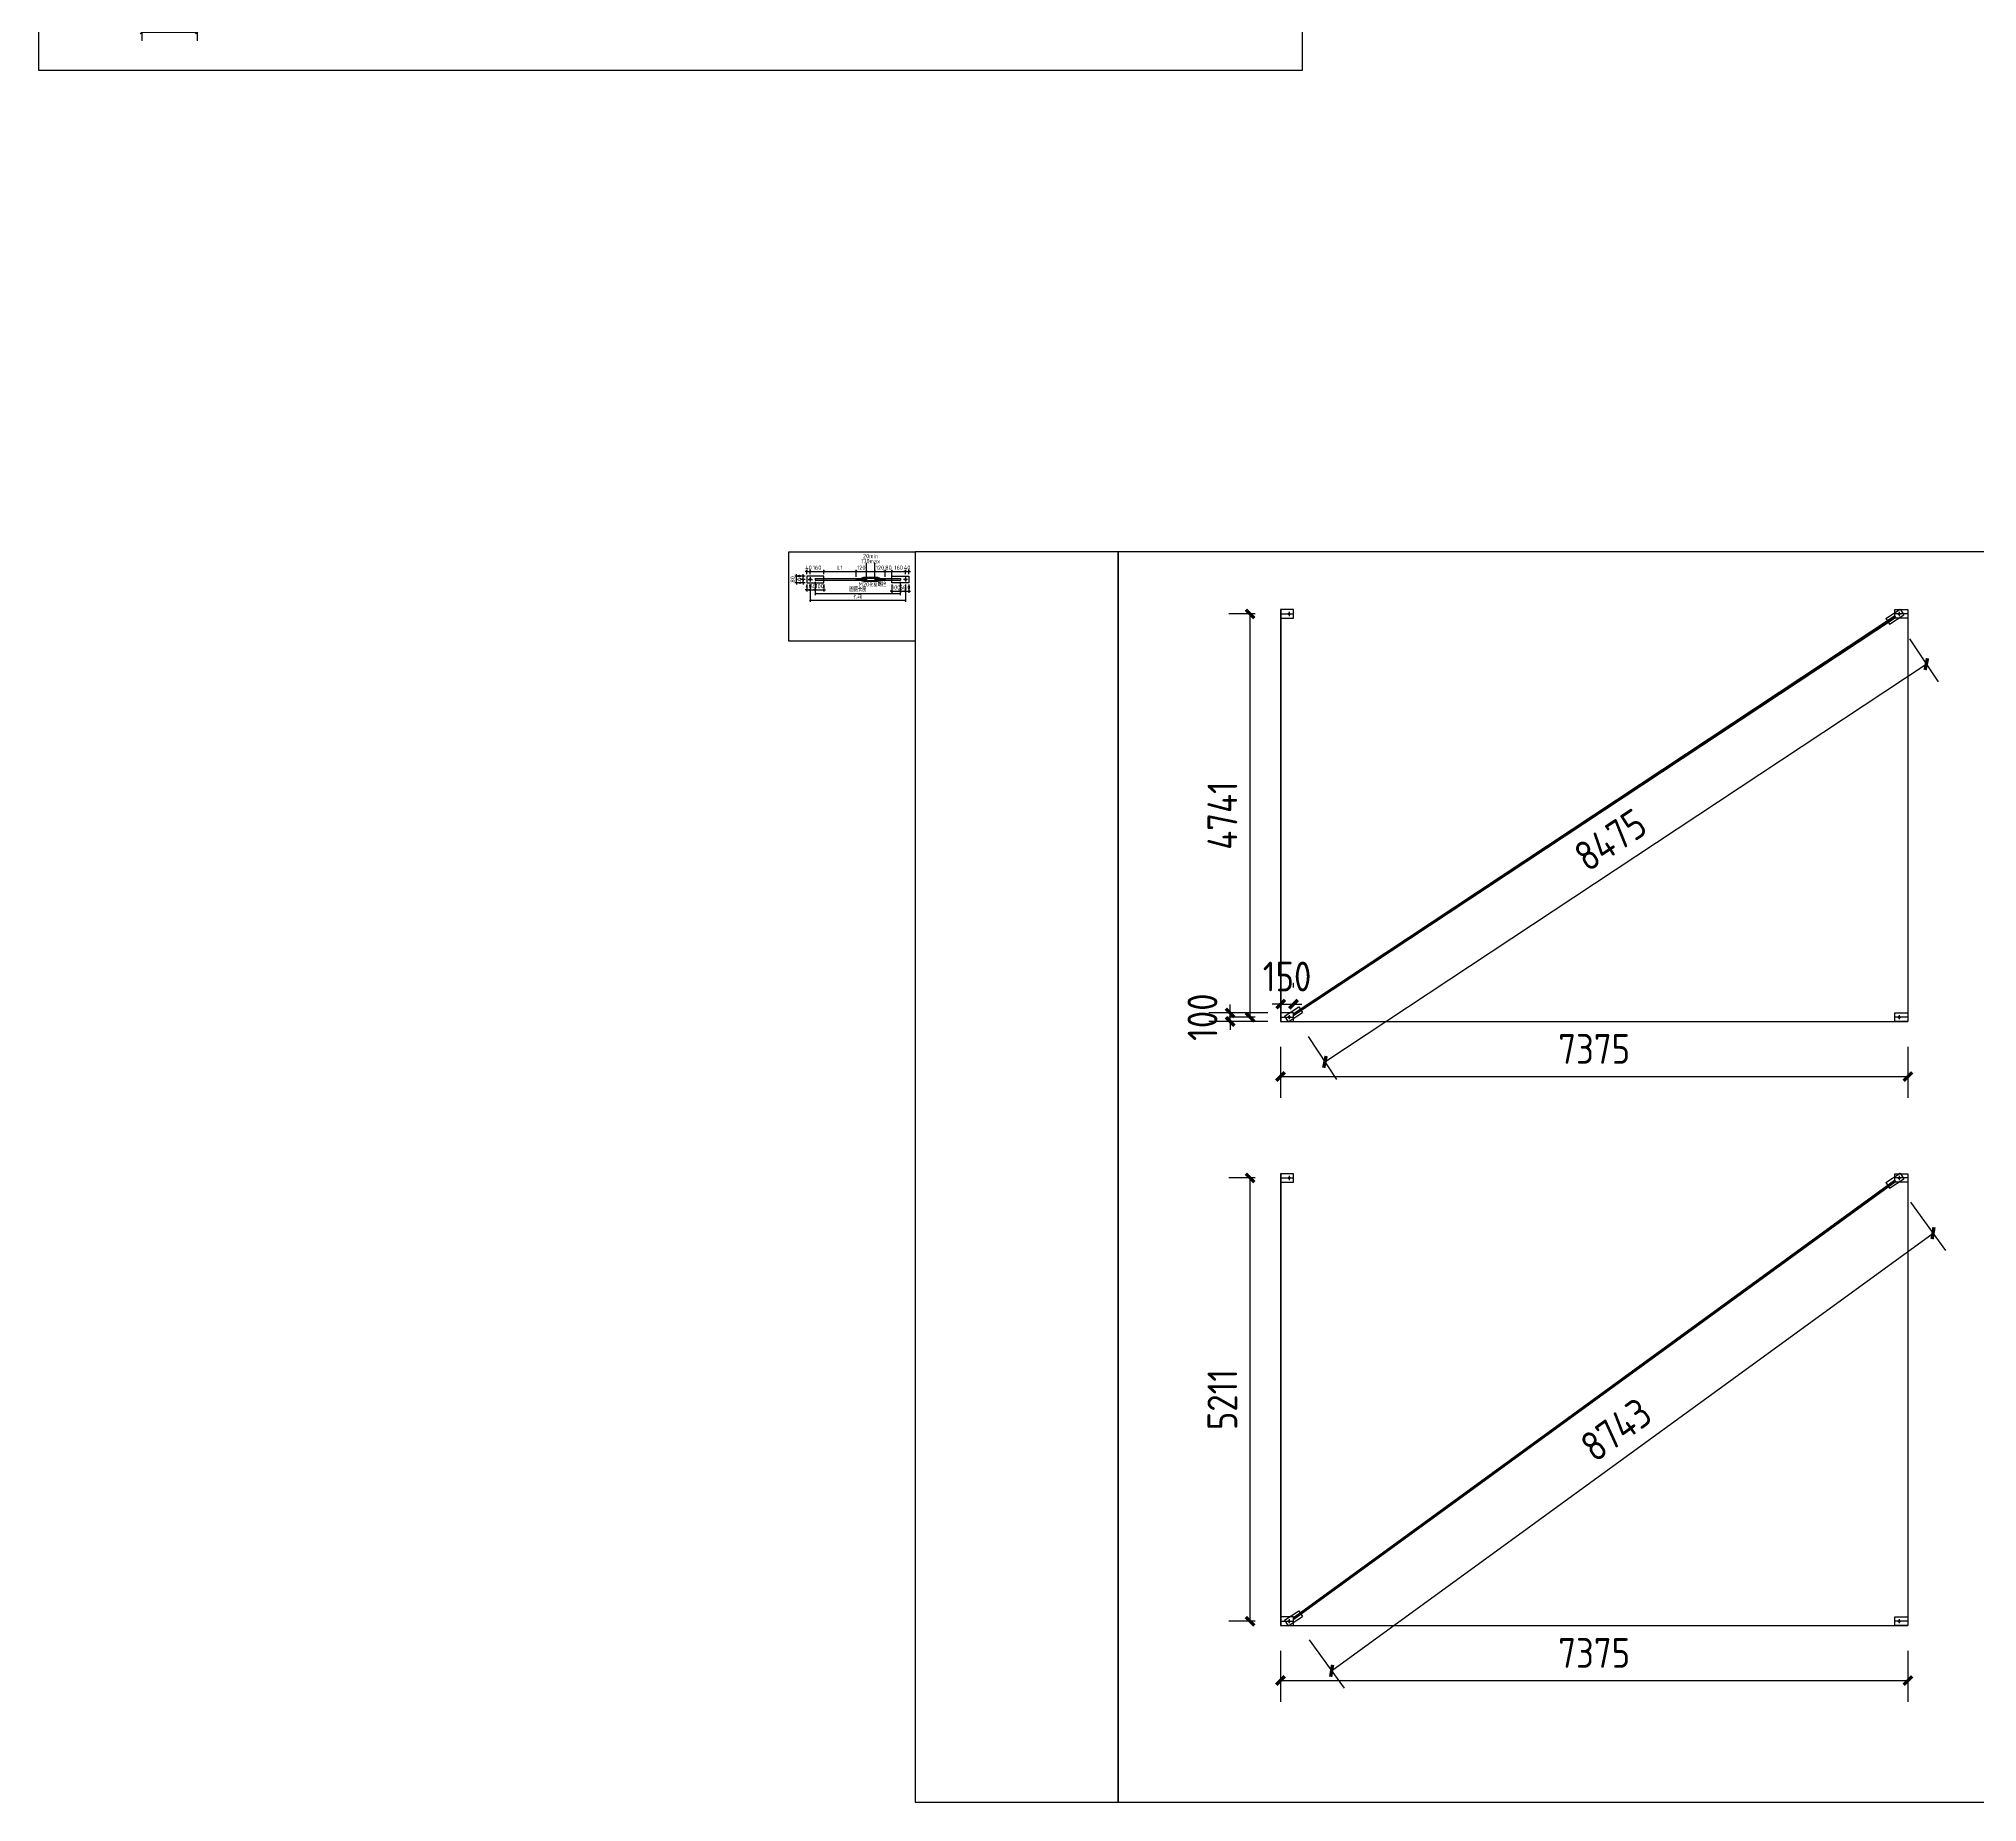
# Model space of a CAD drawing. Extents: x 411778 to 673094, y -11605 to 324395.
# Drawn here: x 457768 to 480550, y 72395 to 93127 of the extents above; entities that cross this region are included whole.
import ezdxf

# ---------------------------------------------------------------- set-up
doc = ezdxf.new("R2010")
doc.units = 0
doc.header["$LTSCALE"] = 1000
doc.header["$MEASUREMENT"] = 0
doc.styles.get("Standard").update_dxf_attribs({"font": 'gbenor.shx', "bigfont": 'gbcbig.shx'})
doc.dimstyles.get("Standard").update_dxf_attribs({"dimscale": 100, "dimtxt": 3.5, "dimasz": 1, "dimexe": 2.5, "dimexo": 3, "dimgap": 1.5, "dimtad": 1, "dimdec": 0, "dimzin": 0, "dimdsep": 46, "dimtxsty": 'Standard', "dimblk": 'ARCHTICK', "dimcen": 0.09, "dimadec": 0, "dimazin": 0, "dimtfac": 1, "dimtdec": 0, "dimtix": 1, "dimtmove": 2, "dimatfit": 3, "dimfxl": 1, "dimtolj": 1, "dimtzin": 0, "dimarcsym": 0})
pattern_1 = [(45, (14621, 5165.5), (-5.61266008, 5.61266008), [])]

# ---------------------------------------------------------------- blocks, each defined once
blk = doc.blocks.new('_ArchTick')
at = {"color": 0, "linetype": 'ByBlock', "const_width": 0.4}
blk.add_lwpolyline([(-0.5, -0.5), (0.5, 0.5)], dxfattribs=at)
blk = doc.blocks.new('*D1288')
at = {"color": 3, "lineweight": -2}
for p, q in [((458981, 93610), (458981, 93104)), ((459631, 93610), (459631, 93104)), ((458981, 93204), (459631, 93204))]:
    blk.add_line(p, q, dxfattribs=at)
at = {"layer": 'Defpoints', "color": 0}
for p in [(458981, 93660), (459631, 93660), (459631, 93204)]:
    blk.add_point(p, dxfattribs=at)
at = {"color": 3, "lineweight": -2, "xscale": 40, "yscale": 40, "zscale": 40, "rotation": 180}
blk.add_blockref('_ArchTick', (458981, 93204), dxfattribs=at)
at = {"color": 3, "lineweight": -2, "xscale": 40, "yscale": 40, "zscale": 40}
blk.add_blockref('_ArchTick', (459631, 93204), dxfattribs=at)
at = {"color": 0, "insert": (459306, 93304), "char_height": 100, "attachment_point": 5}
blk.add_mtext('\\A1;650', dxfattribs=at)
blk = doc.blocks.new('*D1823')
at = {"color": 0, "lineweight": -2}
for p, q in [((472064.5, 86365.5), (471754, 86365.5)), ((472004, 81624.5), (472004, 86365.5)), ((472064.5, 81624.5), (471754, 81624.5))]:
    blk.add_line(p, q, dxfattribs=at)
at = {"layer": 'Defpoints', "color": 0}
for p in [(472004, 86365.5), (472364.5, 86365.5), (472364.5, 81624.5)]:
    blk.add_point(p, dxfattribs=at)
at = {"color": 0, "lineweight": -2, "xscale": 100, "yscale": 100, "zscale": 100}
for p, rotation in [((472004, 86365.5), 90), ((472004, 81624.5), 270)]:
    blk.add_blockref('_ArchTick', p, dxfattribs=dict(at, rotation=rotation))
at = {"color": 0, "insert": (471679, 83995), "char_height": 350, "attachment_point": 5, "rotation": 90}
blk.add_mtext('\\A1;4741', dxfattribs=at)
blk = doc.blocks.new('*D1824')
at = {"color": 0, "lineweight": -2}
for p, q in [((472361.5, 81274.5), (472361.5, 80676.5)), ((479736.5, 81274.5), (479736.5, 80676.5)), ((472361.5, 80926.5), (479736.5, 80926.5))]:
    blk.add_line(p, q, dxfattribs=at)
at = {"layer": 'Defpoints', "color": 0}
for p in [(472361.5, 81574.5), (479736.5, 81574.5), (479736.5, 80926.5)]:
    blk.add_point(p, dxfattribs=at)
at = {"color": 0, "lineweight": -2, "xscale": 100, "yscale": 100, "zscale": 100, "rotation": 180}
blk.add_blockref('_ArchTick', (472361.5, 80926.5), dxfattribs=at)
at = {"color": 0, "lineweight": -2, "xscale": 100, "yscale": 100, "zscale": 100}
blk.add_blockref('_ArchTick', (479736.5, 80926.5), dxfattribs=at)
at = {"color": 0, "insert": (476049, 81251.5), "char_height": 350, "attachment_point": 5}
blk.add_mtext('\\A1;7375', dxfattribs=at)
blk = doc.blocks.new('*D1825')
at = {"color": 0, "lineweight": -2}
for p, q in [((472064.5, 79734.5), (471754, 79734.5)), ((472004, 74523.5), (472004, 79734.5)), ((472064.5, 74523.5), (471754, 74523.5))]:
    blk.add_line(p, q, dxfattribs=at)
at = {"layer": 'Defpoints', "color": 0}
for p in [(472004, 79734.5), (472364.5, 79734.5), (472364.5, 74523.5)]:
    blk.add_point(p, dxfattribs=at)
at = {"color": 0, "lineweight": -2, "xscale": 100, "yscale": 100, "zscale": 100}
for p, rotation in [((472004, 79734.5), 90), ((472004, 74523.5), 270)]:
    blk.add_blockref('_ArchTick', p, dxfattribs=dict(at, rotation=rotation))
at = {"color": 0, "insert": (471679, 77129), "char_height": 350, "attachment_point": 5, "rotation": 90}
blk.add_mtext('\\A1;5211', dxfattribs=at)
blk = doc.blocks.new('*D1826')
at = {"color": 0, "lineweight": -2}
for p, q in [((472361.5, 74173.5), (472361.5, 73575.5)), ((479736.5, 74173.5), (479736.5, 73575.5)), ((472361.5, 73825.5), (479736.5, 73825.5))]:
    blk.add_line(p, q, dxfattribs=at)
at = {"layer": 'Defpoints', "color": 0}
for p in [(472361.5, 74473.5), (479736.5, 74473.5), (479736.5, 73825.5)]:
    blk.add_point(p, dxfattribs=at)
at = {"color": 0, "lineweight": -2, "xscale": 100, "yscale": 100, "zscale": 100, "rotation": 180}
blk.add_blockref('_ArchTick', (472361.5, 73825.5), dxfattribs=at)
at = {"color": 0, "lineweight": -2, "xscale": 100, "yscale": 100, "zscale": 100}
blk.add_blockref('_ArchTick', (479736.5, 73825.5), dxfattribs=at)
at = {"color": 0, "insert": (476049, 74150.5), "char_height": 350, "attachment_point": 5}
blk.add_mtext('\\A1;7375', dxfattribs=at)
blk = doc.blocks.new('*D1827')
at = {"color": 0, "lineweight": -2}
for p, q in [((479765, 79451), (480179, 78883)), ((472963, 73940), (480031, 79085)), ((472697, 74305), (473110, 73737))]:
    blk.add_line(p, q, dxfattribs=at)
at = {"layer": 'Defpoints', "color": 0}
for p in [(479589, 79693), (480031, 79085), (472520, 74548)]:
    blk.add_point(p, dxfattribs=at)
at = {"color": 0, "lineweight": -2, "xscale": 100, "yscale": 100, "zscale": 100}
for p, rotation in [((480031, 79085), 36.05364999451203), ((472963, 73940), 216.053649994512)]:
    blk.add_blockref('_ArchTick', p, dxfattribs=dict(at, rotation=rotation))
at = {"color": 0, "insert": (476306, 76775), "char_height": 350, "attachment_point": 5, "rotation": 36.0536}
blk.add_mtext('\\A1;8743', dxfattribs=at)
blk = doc.blocks.new('*D1828')
at = {"color": 0, "lineweight": -2}
for p, q in [((479754, 86074), (480090, 85566)), ((472884, 81099), (479952, 85775)), ((472686, 81399), (473022, 80891))]:
    blk.add_line(p, q, dxfattribs=at)
at = {"layer": 'Defpoints', "color": 0}
for p in [(479589, 86324), (479952, 85775), (472520, 81649)]:
    blk.add_point(p, dxfattribs=at)
at = {"color": 0, "lineweight": -2, "xscale": 100, "yscale": 100, "zscale": 100}
for p, rotation in [((479952, 85775), 33.48387437322645), ((472884, 81099), 213.4838743732264)]:
    blk.add_blockref('_ArchTick', p, dxfattribs=dict(at, rotation=rotation))
at = {"color": 0, "insert": (476239, 83708), "char_height": 350, "attachment_point": 5, "rotation": 33.4839}
blk.add_mtext('\\A1;8475', dxfattribs=at)
blk = doc.blocks.new('*D1843')
at = {"color": 3, "lineweight": -2}
for p, q in [((466795, 86864.5), (466775, 86864.5)), ((466795, 86831), (466795, 86884.5)), ((466795, 86864.5), (466835, 86864.5)), ((466835, 86831), (466835, 86884.5)), ((466835, 86864.5), (466855, 86864.5))]:
    blk.add_line(p, q, dxfattribs=at)
at = {"layer": 'Defpoints', "color": 0}
for p in [(466795, 86811), (466835, 86864.5), (466835, 86811)]:
    blk.add_point(p, dxfattribs=at)
at = {"color": 3, "lineweight": -2, "xscale": 20, "yscale": 20, "zscale": 20}
blk.add_blockref('_ArchTick', (466795, 86864.5), dxfattribs=at)
at = {"color": 3, "lineweight": -2, "xscale": 20, "yscale": 20, "zscale": 20, "rotation": 180}
blk.add_blockref('_ArchTick', (466835, 86864.5), dxfattribs=at)
at = {"color": 0, "insert": (466815, 86909.5), "char_height": 50, "attachment_point": 5}
blk.add_mtext('\\A1;40', dxfattribs=at)
blk = doc.blocks.new('*D1844')
at = {"color": 3, "lineweight": -2}
for p, q in [((466835, 86831), (466835, 86884.5)), ((466835, 86864.5), (466995, 86864.5)), ((466995, 86831), (466995, 86884.5))]:
    blk.add_line(p, q, dxfattribs=at)
at = {"layer": 'Defpoints', "color": 0}
for p in [(466835, 86811), (466995, 86864.5), (466995, 86811)]:
    blk.add_point(p, dxfattribs=at)
at = {"color": 3, "lineweight": -2, "xscale": 20, "yscale": 20, "zscale": 20, "rotation": 180}
blk.add_blockref('_ArchTick', (466835, 86864.5), dxfattribs=at)
at = {"color": 3, "lineweight": -2, "xscale": 20, "yscale": 20, "zscale": 20}
blk.add_blockref('_ArchTick', (466995, 86864.5), dxfattribs=at)
at = {"color": 0, "insert": (466915, 86909.5), "char_height": 50, "attachment_point": 5}
blk.add_mtext('\\A1;160', dxfattribs=at)
blk = doc.blocks.new('*D1845')
at = {"color": 3, "lineweight": -2}
for p, q in [((466995, 86831), (466995, 86884.5)), ((466995, 86864.5), (467375, 86864.5)), ((467375, 86801), (467375, 86884.5))]:
    blk.add_line(p, q, dxfattribs=at)
at = {"layer": 'Defpoints', "color": 0}
for p in [(466995, 86811), (467375, 86864.5), (467375, 86781)]:
    blk.add_point(p, dxfattribs=at)
at = {"color": 3, "lineweight": -2, "xscale": 20, "yscale": 20, "zscale": 20, "rotation": 180}
blk.add_blockref('_ArchTick', (466995, 86864.5), dxfattribs=at)
at = {"color": 3, "lineweight": -2, "xscale": 20, "yscale": 20, "zscale": 20}
blk.add_blockref('_ArchTick', (467375, 86864.5), dxfattribs=at)
at = {"color": 0, "insert": (467185, 86909.5), "char_height": 50, "attachment_point": 5}
blk.add_mtext('\\A1;L1', dxfattribs=at)
blk = doc.blocks.new('*D1846')
at = {"color": 3, "lineweight": -2}
for p, q in [((467375, 86801), (467375, 86884.5)), ((467375, 86864.5), (467495, 86864.5)), ((467495, 86801), (467495, 86884.5))]:
    blk.add_line(p, q, dxfattribs=at)
at = {"layer": 'Defpoints', "color": 0}
for p in [(467495, 86864.5), (467375, 86781), (467495, 86781)]:
    blk.add_point(p, dxfattribs=at)
at = {"color": 3, "lineweight": -2, "xscale": 20, "yscale": 20, "zscale": 20, "rotation": 180}
blk.add_blockref('_ArchTick', (467375, 86864.5), dxfattribs=at)
at = {"color": 3, "lineweight": -2, "xscale": 20, "yscale": 20, "zscale": 20}
blk.add_blockref('_ArchTick', (467495, 86864.5), dxfattribs=at)
at = {"color": 0, "insert": (467435, 86909.5), "char_height": 50, "attachment_point": 5}
blk.add_mtext('\\A1;120', dxfattribs=at)
blk = doc.blocks.new('*D1847')
at = {"color": 3, "lineweight": -2}
for p, q in [((467595, 86801), (467595, 86884.5)), ((467595, 86864.5), (467715, 86864.5)), ((467715, 86801), (467715, 86884.5))]:
    blk.add_line(p, q, dxfattribs=at)
at = {"layer": 'Defpoints', "color": 0}
for p in [(467715, 86864.5), (467595, 86781), (467715, 86781)]:
    blk.add_point(p, dxfattribs=at)
at = {"color": 3, "lineweight": -2, "xscale": 20, "yscale": 20, "zscale": 20, "rotation": 180}
blk.add_blockref('_ArchTick', (467595, 86864.5), dxfattribs=at)
at = {"color": 3, "lineweight": -2, "xscale": 20, "yscale": 20, "zscale": 20}
blk.add_blockref('_ArchTick', (467715, 86864.5), dxfattribs=at)
at = {"color": 0, "insert": (467655, 86909.5), "char_height": 50, "attachment_point": 5}
blk.add_mtext('\\A1;120', dxfattribs=at)
blk = doc.blocks.new('*D1848')
at = {"color": 3, "lineweight": -2}
for p, q in [((467715, 86864.5), (467695, 86864.5)), ((467715, 86801), (467715, 86884.5)), ((467715, 86864.5), (467794.5, 86864.5)), ((467794.5, 86801), (467794.5, 86884.5)), ((467794.5, 86864.5), (467814.5, 86864.5))]:
    blk.add_line(p, q, dxfattribs=at)
at = {"layer": 'Defpoints', "color": 0}
for p in [(467794.5, 86864.5), (467715, 86781), (467794.5, 86781)]:
    blk.add_point(p, dxfattribs=at)
at = {"color": 3, "lineweight": -2, "xscale": 20, "yscale": 20, "zscale": 20}
blk.add_blockref('_ArchTick', (467715, 86864.5), dxfattribs=at)
at = {"color": 3, "lineweight": -2, "xscale": 20, "yscale": 20, "zscale": 20, "rotation": 180}
blk.add_blockref('_ArchTick', (467794.5, 86864.5), dxfattribs=at)
at = {"color": 0, "insert": (467754.75, 86909.5), "char_height": 50, "attachment_point": 5}
blk.add_mtext('\\A1;80', dxfattribs=at)
blk = doc.blocks.new('*D1849')
at = {"color": 3, "lineweight": -2}
for p, q in [((467794.5, 86801), (467794.5, 86884.5)), ((467794.5, 86864.5), (467954.5, 86864.5)), ((467954.5, 86831), (467954.5, 86884.5))]:
    blk.add_line(p, q, dxfattribs=at)
at = {"layer": 'Defpoints', "color": 0}
for p in [(467954.5, 86864.5), (467954.5, 86811), (467794.5, 86781)]:
    blk.add_point(p, dxfattribs=at)
at = {"color": 3, "lineweight": -2, "xscale": 20, "yscale": 20, "zscale": 20, "rotation": 180}
blk.add_blockref('_ArchTick', (467794.5, 86864.5), dxfattribs=at)
at = {"color": 3, "lineweight": -2, "xscale": 20, "yscale": 20, "zscale": 20}
blk.add_blockref('_ArchTick', (467954.5, 86864.5), dxfattribs=at)
at = {"color": 0, "insert": (467874.5, 86909.5), "char_height": 50, "attachment_point": 5}
blk.add_mtext('\\A1;160', dxfattribs=at)
blk = doc.blocks.new('*D1850')
at = {"color": 3, "lineweight": -2}
for p, q in [((467954.5, 86864.5), (467934.5, 86864.5)), ((467954.5, 86831), (467954.5, 86884.5)), ((467954.5, 86864.5), (467994.5, 86864.5)), ((467994.5, 86831), (467994.5, 86884.5)), ((467994.5, 86864.5), (468014.5, 86864.5))]:
    blk.add_line(p, q, dxfattribs=at)
at = {"layer": 'Defpoints', "color": 0}
for p in [(467954.5, 86811), (467994.5, 86864.5), (467994.5, 86811)]:
    blk.add_point(p, dxfattribs=at)
at = {"color": 3, "lineweight": -2, "xscale": 20, "yscale": 20, "zscale": 20}
blk.add_blockref('_ArchTick', (467954.5, 86864.5), dxfattribs=at)
at = {"color": 3, "lineweight": -2, "xscale": 20, "yscale": 20, "zscale": 20, "rotation": 180}
blk.add_blockref('_ArchTick', (467994.5, 86864.5), dxfattribs=at)
at = {"color": 0, "insert": (467974.5, 86909.5), "char_height": 50, "attachment_point": 5}
blk.add_mtext('\\A1;40', dxfattribs=at)
blk = doc.blocks.new('*D1851')
at = {"color": 3, "lineweight": -2}
for p, q in [((466775, 86771), (466731.5, 86771)), ((466775, 86731), (466731.5, 86731)), ((466751.5, 86771), (466751.5, 86791)), ((466751.5, 86731), (466751.5, 86771)), ((466751.5, 86731), (466751.5, 86711))]:
    blk.add_line(p, q, dxfattribs=at)
at = {"layer": 'Defpoints', "color": 0}
for p in [(466751.5, 86771), (466795, 86771), (466795, 86731)]:
    blk.add_point(p, dxfattribs=at)
at = {"color": 3, "lineweight": -2, "xscale": 20, "yscale": 20, "zscale": 20}
for p, rotation in [((466751.5, 86771), 270), ((466751.5, 86731), 90)]:
    blk.add_blockref('_ArchTick', p, dxfattribs=dict(at, rotation=rotation))
at = {"color": 0, "insert": (466706.5, 86751), "char_height": 50, "attachment_point": 5, "rotation": 90}
blk.add_mtext('\\A1;40', dxfattribs=at)
blk = doc.blocks.new('*D1839')
at = {"color": 3, "lineweight": -2}
for p, q in [((466775, 86811), (466731.5, 86811)), ((466751.5, 86811), (466751.5, 86831)), ((466751.5, 86771), (466751.5, 86811)), ((466775, 86771), (466731.5, 86771)), ((466751.5, 86771), (466751.5, 86751))]:
    blk.add_line(p, q, dxfattribs=at)
at = {"layer": 'Defpoints', "color": 0}
for p in [(466751.5, 86811), (466795, 86811), (466795, 86771)]:
    blk.add_point(p, dxfattribs=at)
at = {"color": 3, "lineweight": -2, "xscale": 20, "yscale": 20, "zscale": 20}
for p, rotation in [((466751.5, 86811), 270), ((466751.5, 86771), 90)]:
    blk.add_blockref('_ArchTick', p, dxfattribs=dict(at, rotation=rotation))
at = {"color": 0, "insert": (466706.5, 86791), "char_height": 50, "attachment_point": 5, "rotation": 90}
blk.add_mtext('\\A1;40', dxfattribs=at)
blk = doc.blocks.new('*D1835')
at = {"color": 3, "lineweight": -2}
for p, q in [((466795, 86647), (466775, 86647)), ((466795, 86711), (466795, 86627)), ((466795, 86647), (466835, 86647)), ((466835, 86711), (466835, 86627)), ((466835, 86647), (466855, 86647))]:
    blk.add_line(p, q, dxfattribs=at)
at = {"layer": 'Defpoints', "color": 0}
for p in [(466795, 86731), (466835, 86731), (466835, 86647)]:
    blk.add_point(p, dxfattribs=at)
at = {"color": 3, "lineweight": -2, "xscale": 20, "yscale": 20, "zscale": 20}
blk.add_blockref('_ArchTick', (466795, 86647), dxfattribs=at)
at = {"color": 3, "lineweight": -2, "xscale": 20, "yscale": 20, "zscale": 20, "rotation": 180}
blk.add_blockref('_ArchTick', (466835, 86647), dxfattribs=at)
at = {"color": 0, "insert": (466815, 86692), "char_height": 50, "attachment_point": 5}
blk.add_mtext('\\A1;40', dxfattribs=at)
blk = doc.blocks.new('*D1836')
at = {"color": 3, "lineweight": -2}
for p, q in [((466835, 86647), (466815, 86647)), ((466835, 86711), (466835, 86627)), ((466835, 86647), (466895, 86647)), ((466895, 86711), (466895, 86627)), ((466895, 86647), (466915, 86647))]:
    blk.add_line(p, q, dxfattribs=at)
at = {"layer": 'Defpoints', "color": 0}
for p in [(466835, 86731), (466895, 86731), (466895, 86647)]:
    blk.add_point(p, dxfattribs=at)
at = {"color": 3, "lineweight": -2, "xscale": 20, "yscale": 20, "zscale": 20}
blk.add_blockref('_ArchTick', (466835, 86647), dxfattribs=at)
at = {"color": 3, "lineweight": -2, "xscale": 20, "yscale": 20, "zscale": 20, "rotation": 180}
blk.add_blockref('_ArchTick', (466895, 86647), dxfattribs=at)
at = {"color": 0, "insert": (466865, 86692), "char_height": 50, "attachment_point": 5}
blk.add_mtext('\\A1;60', dxfattribs=at)
blk = doc.blocks.new('*D1837')
at = {"color": 3, "lineweight": -2}
for p, q in [((466895, 86647), (466875, 86647)), ((466895, 86711), (466895, 86627)), ((466895, 86647), (466995, 86647)), ((466995, 86711), (466995, 86627)), ((466995, 86647), (467015, 86647))]:
    blk.add_line(p, q, dxfattribs=at)
at = {"layer": 'Defpoints', "color": 0}
for p in [(466895, 86731), (466995, 86731), (466995, 86647)]:
    blk.add_point(p, dxfattribs=at)
at = {"color": 3, "lineweight": -2, "xscale": 20, "yscale": 20, "zscale": 20}
blk.add_blockref('_ArchTick', (466895, 86647), dxfattribs=at)
at = {"color": 3, "lineweight": -2, "xscale": 20, "yscale": 20, "zscale": 20, "rotation": 180}
blk.add_blockref('_ArchTick', (466995, 86647), dxfattribs=at)
at = {"color": 0, "insert": (466945, 86692), "char_height": 50, "attachment_point": 5}
blk.add_mtext('\\A1;100', dxfattribs=at)
blk = doc.blocks.new('*D1840')
at = {"color": 3, "lineweight": -2}
for p, q in [((466775, 86811), (466653.5, 86811)), ((466673.5, 86811), (466673.5, 86831)), ((466673.5, 86731), (466673.5, 86811)), ((466775, 86731), (466653.5, 86731)), ((466673.5, 86731), (466673.5, 86711))]:
    blk.add_line(p, q, dxfattribs=at)
at = {"layer": 'Defpoints', "color": 0}
for p in [(466673.5, 86811), (466795, 86811), (466795, 86731)]:
    blk.add_point(p, dxfattribs=at)
at = {"color": 3, "lineweight": -2, "xscale": 20, "yscale": 20, "zscale": 20}
for p, rotation in [((466673.5, 86811), 270), ((466673.5, 86731), 90)]:
    blk.add_blockref('_ArchTick', p, dxfattribs=dict(at, rotation=rotation))
at = {"color": 0, "insert": (466628.5, 86771), "char_height": 50, "attachment_point": 5, "rotation": 90}
blk.add_mtext('\\A1;80', dxfattribs=at)
blk = doc.blocks.new('*D1841')
at = {"color": 3, "lineweight": -2}
for p, q in [((467794.5, 86632), (467774.5, 86632)), ((467794.5, 86711), (467794.5, 86612)), ((467794.5, 86632), (467894.5, 86632)), ((467894.5, 86711), (467894.5, 86612)), ((467894.5, 86632), (467914.5, 86632))]:
    blk.add_line(p, q, dxfattribs=at)
at = {"layer": 'Defpoints', "color": 0}
for p in [(467794.5, 86731), (467894.5, 86731), (467894.5, 86632)]:
    blk.add_point(p, dxfattribs=at)
at = {"color": 3, "lineweight": -2, "xscale": 20, "yscale": 20, "zscale": 20}
blk.add_blockref('_ArchTick', (467794.5, 86632), dxfattribs=at)
at = {"color": 3, "lineweight": -2, "xscale": 20, "yscale": 20, "zscale": 20, "rotation": 180}
blk.add_blockref('_ArchTick', (467894.5, 86632), dxfattribs=at)
at = {"color": 0, "insert": (467844.5, 86677), "char_height": 50, "attachment_point": 5}
blk.add_mtext('\\A1;100', dxfattribs=at)
blk = doc.blocks.new('*D1838')
at = {"color": 3, "lineweight": -2}
for p, q in [((467894.5, 86632), (467874.5, 86632)), ((467894.5, 86711), (467894.5, 86612)), ((467894.5, 86632), (467954.5, 86632)), ((467954.5, 86711), (467954.5, 86612)), ((467954.5, 86632), (467974.5, 86632))]:
    blk.add_line(p, q, dxfattribs=at)
at = {"layer": 'Defpoints', "color": 0}
for p in [(467894.5, 86731), (467954.5, 86731), (467954.5, 86632)]:
    blk.add_point(p, dxfattribs=at)
at = {"color": 3, "lineweight": -2, "xscale": 20, "yscale": 20, "zscale": 20}
blk.add_blockref('_ArchTick', (467894.5, 86632), dxfattribs=at)
at = {"color": 3, "lineweight": -2, "xscale": 20, "yscale": 20, "zscale": 20, "rotation": 180}
blk.add_blockref('_ArchTick', (467954.5, 86632), dxfattribs=at)
at = {"color": 0, "insert": (467924.5, 86677), "char_height": 50, "attachment_point": 5}
blk.add_mtext('\\A1;60', dxfattribs=at)
blk = doc.blocks.new('*D1842')
at = {"color": 3, "lineweight": -2}
for p, q in [((467954.5, 86632), (467934.5, 86632)), ((467954.5, 86711), (467954.5, 86612)), ((467954.5, 86632), (467994.5, 86632)), ((467994.5, 86711), (467994.5, 86612)), ((467994.5, 86632), (468014.5, 86632))]:
    blk.add_line(p, q, dxfattribs=at)
at = {"layer": 'Defpoints', "color": 0}
for p in [(467954.5, 86731), (467994.5, 86731), (467994.5, 86632)]:
    blk.add_point(p, dxfattribs=at)
at = {"color": 3, "lineweight": -2, "xscale": 20, "yscale": 20, "zscale": 20}
blk.add_blockref('_ArchTick', (467954.5, 86632), dxfattribs=at)
at = {"color": 3, "lineweight": -2, "xscale": 20, "yscale": 20, "zscale": 20, "rotation": 180}
blk.add_blockref('_ArchTick', (467994.5, 86632), dxfattribs=at)
at = {"color": 0, "insert": (467974.5, 86677), "char_height": 50, "attachment_point": 5}
blk.add_mtext('\\A1;40', dxfattribs=at)
blk = doc.blocks.new('*D1852')
at = {"color": 3, "lineweight": -2}
for p, q in [((466895, 86741), (466895, 86586)), ((466895, 86606), (467894, 86606)), ((467894, 86741), (467894, 86586))]:
    blk.add_line(p, q, dxfattribs=at)
at = {"layer": 'Defpoints', "color": 0}
for p in [(466895, 86761), (467894, 86761), (467894, 86606)]:
    blk.add_point(p, dxfattribs=at)
at = {"color": 3, "lineweight": -2, "xscale": 20, "yscale": 20, "zscale": 20, "rotation": 180}
blk.add_blockref('_ArchTick', (466895, 86606), dxfattribs=at)
at = {"color": 3, "lineweight": -2, "xscale": 20, "yscale": 20, "zscale": 20}
blk.add_blockref('_ArchTick', (467894, 86606), dxfattribs=at)
at = {"color": 0, "insert": (467395, 86653), "char_height": 50, "attachment_point": 5}
blk.add_mtext('\\A1;圆钢长度', dxfattribs=at)
blk = doc.blocks.new('*D1853')
at = {"color": 3, "lineweight": -2}
for p, q in [((466835, 86711), (466835, 86506)), ((467954, 86711), (467954, 86506)), ((466835, 86526), (467954, 86526))]:
    blk.add_line(p, q, dxfattribs=at)
at = {"layer": 'Defpoints', "color": 0}
for p in [(466835, 86731), (467954, 86731), (467954, 86526)]:
    blk.add_point(p, dxfattribs=at)
at = {"color": 3, "lineweight": -2, "xscale": 20, "yscale": 20, "zscale": 20, "rotation": 180}
blk.add_blockref('_ArchTick', (466835, 86526), dxfattribs=at)
at = {"color": 3, "lineweight": -2, "xscale": 20, "yscale": 20, "zscale": 20}
blk.add_blockref('_ArchTick', (467954, 86526), dxfattribs=at)
at = {"color": 0, "insert": (467395, 86573), "char_height": 50, "attachment_point": 5}
blk.add_mtext('\\A1;孔距 ', dxfattribs=at)
blk = doc.blocks.new('*D2014')
at = {"color": 0, "lineweight": -2}
for p, q in [((472364.5, 81974.5), (472364.5, 82027.5)), ((472514.5, 81974.5), (472514.5, 82027.5)), ((472364.5, 81777.5), (472264.5, 81777.5)), ((472364.5, 81777.5), (472514.5, 81777.5)), ((472514.5, 81777.5), (472614.5, 81777.5))]:
    blk.add_line(p, q, dxfattribs=at)
at = {"layer": 'Defpoints', "color": 0}
for p in [(472364.5, 81674.5), (472514.5, 81777.5), (472514.5, 81674.5)]:
    blk.add_point(p, dxfattribs=at)
at = {"color": 0, "lineweight": -2, "xscale": 100, "yscale": 100, "zscale": 100}
blk.add_blockref('_ArchTick', (472364.5, 81777.5), dxfattribs=at)
at = {"color": 0, "lineweight": -2, "xscale": 100, "yscale": 100, "zscale": 100, "rotation": 180}
blk.add_blockref('_ArchTick', (472514.5, 81777.5), dxfattribs=at)
at = {"color": 0, "insert": (472439.5, 82102.5), "char_height": 350, "attachment_point": 5}
blk.add_mtext('\\A1;150', dxfattribs=at)
blk = doc.blocks.new('*D2015')
at = {"color": 0, "lineweight": -2}
for p, q in [((472214.5, 81674.5), (471520, 81674.5)), ((472214.5, 81574.5), (471520, 81574.5)), ((471770, 81674.5), (471770, 81774.5)), ((471770, 81574.5), (471770, 81674.5)), ((471770, 81574.5), (471770, 81474.5))]:
    blk.add_line(p, q, dxfattribs=at)
at = {"layer": 'Defpoints', "color": 0}
for p in [(471770, 81674.5), (472514.5, 81674.5), (472514.5, 81574.5)]:
    blk.add_point(p, dxfattribs=at)
at = {"color": 0, "lineweight": -2, "xscale": 100, "yscale": 100, "zscale": 100}
for p, rotation in [((471770, 81674.5), 270), ((471770, 81574.5), 90)]:
    blk.add_blockref('_ArchTick', p, dxfattribs=dict(at, rotation=rotation))
at = {"color": 0, "insert": (471445, 81624.5), "char_height": 350, "attachment_point": 5, "rotation": 90}
blk.add_mtext('\\A1;100', dxfattribs=at)

msp = doc.modelspace()

# ---------------------------------------------------------------- hatches: boundary and pattern name
h = msp.add_hatch()
h.set_pattern_fill('ANSI31', color=256, scale=5, style=0)
h.set_pattern_definition(pattern_1)
h.paths.add_polyline_path([(467435, 86781), (467375, 86781), (467375, 86761), (467435, 86761)])
h.paths.add_polyline_path([(467453.8, 86781), (467435, 86781), (467435, 86761), (467453.8, 86761, -0.381966)])
h.paths.add_polyline_path([(467495, 86781), (467453.8, 86781, 0.381966), (467453.8, 86761), (467495, 86761)])
h.paths.add_polyline_path([(467636.2, 86781), (467595, 86781), (467595, 86761), (467636.2, 86761, 0.381966)])
h.paths.add_polyline_path([(467655, 86781), (467636.2, 86781, -0.381966), (467636.2, 86761), (467655, 86761)])
h = msp.add_hatch()
h.set_pattern_fill('ANSI31', color=256, scale=5, style=0)
h.set_pattern_definition(pattern_1)
h.paths.add_polyline_path([(467715, 86781), (467655, 86781), (467655, 86761), (467715, 86761)])

# ---------------------------------------------------------------- linework, layer by layer
for p, q in [((466795, 86811), (466795, 86731)), ((466995, 86811), (466795, 86811)), ((466995, 86731), (466995, 86811)), ((467495, 86831), (467495, 86964.5)), ((467595, 86831), (467595, 86964.5)), ((467794.5, 86731), (467794.5, 86811)), ((467794.5, 86731), (467794.5, 86811)), ((467794.5, 86811), (467994.5, 86811)), ((467994.5, 86811), (467994.5, 86731)), ((466795, 86731), (466995, 86731)), ((466810, 86771), (466860, 86771)), ((466835, 86796), (466835, 86746)), ((466895, 86781), (466895, 86761)), ((466895, 86781), (467495, 86781)), ((466895, 86761), (467495, 86761)), ((467375, 86781), (467375, 86761)), ((467435, 86786), (467465, 86796)), ((467435, 86786), (467435, 86756)), ((467465, 86746), (467435, 86756)), ((467465, 86796), (467625, 86796)), ((467465, 86786), (467625, 86786)), ((467625, 86756), (467465, 86756)), ((467625, 86746), (467465, 86746)), ((467495, 86781), (467495, 86761)), ((467595, 86781), (467595, 86761)), ((467595, 86781), (467894.5, 86781)), ((467595, 86761), (467894.5, 86761)), ((467625, 86796), (467655, 86786)), ((467655, 86756), (467625, 86746)), ((467655, 86786), (467655, 86756)), ((467655, 86786), (467655, 86756)), ((467715, 86781), (467715, 86761)), ((467994.5, 86731), (467794.5, 86731)), ((467894.5, 86781), (467894.5, 86761)), ((467979.5, 86771), (467929.5, 86771)), ((467954.5, 86796), (467954.5, 86746)), ((472514.5, 86415.5), (472361.5, 86415.5)), ((472361.5, 86415.5), (472361.5, 81574.5)), ((472364.5, 86415.5), (472364.5, 86315.5)), ((472364.5, 86365.5), (472514.5, 86365.5)), ((472364.5, 86365.5), (472364.5, 81624.5)), ((472439.5, 86365.5), (472489.5, 86365.5)), ((472464.5, 86390.5), (472464.5, 86340.5)), ((472514.5, 86315.5), (472514.5, 86415.5)), ((479477.5, 86311.8), (479645.2, 86420.8)), ((479521.1, 86244.8), (479688.8, 86353.8)), ((479583.5, 86315.5), (479583.5, 86415.5)), ((479583.5, 86415.5), (479736.5, 86415.5)), ((479733.5, 86365.5), (479583.5, 86365.5)), ((479658.5, 86365.5), (479608.5, 86365.5)), ((479633.5, 86390.5), (479633.5, 86340.5)), ((479645.2, 86420.8), (479688.8, 86353.8)), ((479733.5, 86415.5), (479733.5, 86315.5)), ((479733.5, 86365.5), (479733.5, 81624.5)), ((479736.5, 86415.5), (479736.5, 81574.5)), ((472364.5, 86315.5), (472514.5, 86315.5)), ((472509.4, 81665.6), (479577.7, 86341.2)), ((472514.5, 81657), (479583.5, 86333)), ((472520.3, 81648.8), (479588.6, 86324.4)), ((479477.5, 86311.8), (479521.1, 86244.8)), ((479577.7, 86341.2), (479588.6, 86324.4)), ((479733.5, 86315.5), (479583.5, 86315.5)), ((472361.5, 81574.5), (472514.5, 81574.5)), ((472361.5, 81574.5), (479736.5, 81574.5)), ((472364.5, 81674.5), (472364.5, 81574.5)), ((472514.5, 81674.5), (472364.5, 81674.5)), ((472364.5, 81624.5), (472514.5, 81624.5)), ((472364.5, 81624.5), (472514.5, 81624.5)), ((472409.2, 81636.2), (472576.9, 81745.2)), ((472409.2, 81636.2), (472452.8, 81569.2)), ((472439.5, 81624.5), (472489.5, 81624.5)), ((472452.8, 81569.2), (472620.5, 81678.2)), ((472464.5, 81649.5), (472464.5, 81599.5)), ((472509.4, 81665.6), (472520.3, 81648.8)), ((472514.5, 81574.5), (472514.5, 81674.5)), ((472576.9, 81745.2), (472620.5, 81678.2)), ((479583.5, 81574.5), (479583.5, 81674.5)), ((479583.5, 81674.5), (479733.5, 81674.5)), ((479733.5, 81624.5), (479583.5, 81624.5)), ((479733.5, 81624.5), (479583.5, 81624.5)), ((479736.5, 81574.5), (479583.5, 81574.5)), ((479658.5, 81624.5), (479608.5, 81624.5)), ((479633.5, 81649.5), (479633.5, 81599.5)), ((479733.5, 81674.5), (479733.5, 81574.5)), ((472514.5, 79784.5), (472361.5, 79784.5)), ((472361.5, 79784.5), (472361.5, 74473.5)), ((472364.5, 79784.5), (472364.5, 79684.5)), ((472464.5, 79759.5), (472464.5, 79709.5)), ((472514.5, 79684.5), (472514.5, 79784.5)), ((479477.5, 79680.8), (479645.2, 79789.8)), ((479583.5, 79684.5), (479583.5, 79784.5)), ((479583.5, 79784.5), (479736.5, 79784.5)), ((479633.5, 79759.5), (479633.5, 79709.5)), ((479645.2, 79789.8), (479688.8, 79722.8)), ((479733.5, 79784.5), (479733.5, 79684.5)), ((479736.5, 79784.5), (479736.5, 74473.5)), ((472364.5, 79734.5), (472514.5, 79734.5)), ((472364.5, 79734.5), (472364.5, 74523.5)), ((472364.5, 79684.5), (472514.5, 79684.5)), ((472439.5, 79734.5), (472489.5, 79734.5)), ((472509.4, 74564.6), (479577.7, 79710.2)), ((472514.5, 74556), (479583.5, 79702)), ((472520.3, 74547.8), (479588.6, 79693.4)), ((479477.5, 79680.8), (479521.1, 79613.8)), ((479521.1, 79613.8), (479688.8, 79722.8)), ((479577.7, 79710.2), (479588.6, 79693.4)), ((479733.5, 79734.5), (479583.5, 79734.5)), ((479733.5, 79684.5), (479583.5, 79684.5)), ((479658.5, 79734.5), (479608.5, 79734.5)), ((479733.5, 79734.5), (479733.5, 74523.5)), ((472364.5, 74573.5), (472364.5, 74473.5)), ((472514.5, 74573.5), (472364.5, 74573.5)), ((472364.5, 74523.5), (472514.5, 74523.5)), ((472364.5, 74523.5), (472514.5, 74523.5)), ((472409.2, 74535.2), (472576.9, 74644.2)), ((472409.2, 74535.2), (472452.8, 74468.2)), ((472439.5, 74523.5), (472489.5, 74523.5)), ((472452.8, 74468.2), (472620.5, 74577.2)), ((472464.5, 74548.5), (472464.5, 74498.5)), ((472509.4, 74564.6), (472520.3, 74547.8)), ((472514.5, 74473.5), (472514.5, 74573.5)), ((472576.9, 74644.2), (472620.5, 74577.2)), ((479583.5, 74473.5), (479583.5, 74573.5)), ((479583.5, 74573.5), (479733.5, 74573.5)), ((479733.5, 74523.5), (479583.5, 74523.5)), ((479733.5, 74523.5), (479583.5, 74523.5)), ((479658.5, 74523.5), (479608.5, 74523.5)), ((479633.5, 74548.5), (479633.5, 74498.5)), ((479733.5, 74573.5), (479733.5, 74473.5)), ((472361.5, 74473.5), (472514.5, 74473.5)), ((472361.5, 74473.5), (479736.5, 74473.5)), ((479736.5, 74473.5), (479583.5, 74473.5))]:
    msp.add_line(p, q)
at = {"color": 3}
msp.add_line((467495, 86864.5), (467595, 86864.5), dxfattribs=at)
for points in [[(457768.5, 103253), (472618.5, 103253), (472618.5, 92753), (457768.5, 92753)], [(466583, 87095), (468068, 87095), (468068, 86045), (466583, 86045)], [(470456, 87095), (468068, 87095), (468068, 72395), (470456, 72395)], [(491246, 87095), (470456, 87095), (470456, 72395), (491246, 72395)]]:
    msp.add_lwpolyline(points, close=True)
for centre in [(466835, 86771), (467954.5, 86771), (472464.5, 86365.5), (479633.5, 86365.5), (472464.5, 81624.5), (479633.5, 81624.5), (472464.5, 79734.5), (479633.5, 79734.5), (472464.5, 74523.5), (479633.5, 74523.5)]:
    msp.add_circle(centre, 10)
for centre, start, end in [((467465, 86771), 90, 270), ((467625, 86771), 270, 90)]:
    msp.add_arc(centre, 15, start, end)

# ---------------------------------------------------------------- block references
at = {"color": 3, "xscale": 20, "yscale": 20, "zscale": 20, "rotation": 180}
msp.add_blockref('_ArchTick', (467495, 86864.5), dxfattribs=at)
at = {"color": 3, "xscale": 20, "yscale": 20, "zscale": 20}
msp.add_blockref('_ArchTick', (467595, 86864.5), dxfattribs=at)

# ---------------------------------------------------------------- texts
at = {"char_height": 50, "attachment_point": 5}
for s, insert in [('\\A1;20min', (467545, 87044.5)), ('\\A1;170max', (467545, 86985)), ('\\A1;M20花篮螺栓', (467565, 86712.5))]:
    msp.add_mtext(s, dxfattribs=dict(at, insert=insert))

# ---------------------------------------------------------------- dimensions: what is measured, and where the dimension line sits
for base, p1, p2, override, picture, middle in [((459631.5, 93204.5), (458981.5, 93660.5), (459631.5, 93660.5), {"dimtxt": 1, "dimasz": 0.4, "dimexe": 1, "dimexo": 0.5, "dimgap": 0.5, "dimclrd": 3, "dimclre": 3}, '*D1288', (459306.5, 93304.5)), ((466835, 86864.5), (466795, 86811), (466835, 86811), {"dimtxt": 0.5, "dimasz": 0.2, "dimexe": 0.2, "dimexo": 0.2, "dimgap": 0.2, "dimclrd": 3, "dimclre": 3}, '*D1843', (466815, 86909.5)), ((466995, 86864.5), (466835, 86811), (466995, 86811), {"dimtxt": 0.5, "dimasz": 0.2, "dimexe": 0.2, "dimexo": 0.2, "dimgap": 0.2, "dimclrd": 3, "dimclre": 3}, '*D1844', (466915, 86909.5)), ((467495, 86864.5), (467375, 86781), (467495, 86781), {"dimtxt": 0.5, "dimasz": 0.2, "dimexe": 0.2, "dimexo": 0.2, "dimgap": 0.2, "dimclrd": 3, "dimclre": 3}, '*D1846', (467435, 86909.5)), ((467715, 86864.5), (467595, 86781), (467715, 86781), {"dimtxt": 0.5, "dimasz": 0.2, "dimexe": 0.2, "dimexo": 0.2, "dimgap": 0.2, "dimclrd": 3, "dimclre": 3}, '*D1847', (467655, 86909.5)), ((467794.5, 86864.5), (467715, 86781), (467794.5, 86781), {"dimtxt": 0.5, "dimasz": 0.2, "dimexe": 0.2, "dimexo": 0.2, "dimgap": 0.2, "dimclrd": 3, "dimclre": 3}, '*D1848', (467754.75, 86909.5)), ((467954.5, 86864.5), (467794.5, 86781), (467954.5, 86811), {"dimtxt": 0.5, "dimasz": 0.2, "dimexe": 0.2, "dimexo": 0.2, "dimgap": 0.2, "dimclrd": 3, "dimclre": 3}, '*D1849', (467874.5, 86909.5)), ((467994.5, 86864.5), (467954.5, 86811), (467994.5, 86811), {"dimtxt": 0.5, "dimasz": 0.2, "dimexe": 0.2, "dimexo": 0.2, "dimgap": 0.2, "dimclrd": 3, "dimclre": 3}, '*D1850', (467974.5, 86909.5)), ((466835, 86647), (466795, 86731), (466835, 86731), {"dimtxt": 0.5, "dimasz": 0.2, "dimexe": 0.2, "dimexo": 0.2, "dimgap": 0.2, "dimclrd": 3, "dimclre": 3}, '*D1835', (466815, 86692)), ((466895, 86647), (466835, 86731), (466895, 86731), {"dimtxt": 0.5, "dimasz": 0.2, "dimexe": 0.2, "dimexo": 0.2, "dimgap": 0.2, "dimclrd": 3, "dimclre": 3}, '*D1836', (466865, 86692)), ((466995, 86647), (466895, 86731), (466995, 86731), {"dimtxt": 0.5, "dimasz": 0.2, "dimexe": 0.2, "dimexo": 0.2, "dimgap": 0.2, "dimclrd": 3, "dimclre": 3}, '*D1837', (466945, 86692)), ((467894.5, 86632), (467794.5, 86731), (467894.5, 86731), {"dimtxt": 0.5, "dimasz": 0.2, "dimexe": 0.2, "dimexo": 0.2, "dimgap": 0.2, "dimclrd": 3, "dimclre": 3}, '*D1841', (467844.5, 86677)), ((467954.5, 86632), (467894.5, 86731), (467954.5, 86731), {"dimtxt": 0.5, "dimasz": 0.2, "dimexe": 0.2, "dimexo": 0.2, "dimgap": 0.2, "dimclrd": 3, "dimclre": 3}, '*D1838', (467924.5, 86677)), ((467994.5, 86632), (467954.5, 86731), (467994.5, 86731), {"dimtxt": 0.5, "dimasz": 0.2, "dimexe": 0.2, "dimexo": 0.2, "dimgap": 0.2, "dimclrd": 3, "dimclre": 3}, '*D1842', (467974.5, 86677))]:
    dim = msp.add_linear_dim(base=base, p1=p1, p2=p2, dimstyle='Standard', override=override)
    dim.commit()
    dim.dimension.update_dxf_attribs({"geometry": picture, "text_midpoint": middle})
dim = msp.add_aligned_dim(p1=(466795, 86731), p2=(466795, 86811), distance=121.5, dimstyle='Standard', override={"dimtxt": 0.5, "dimasz": 0.2, "dimexe": 0.2, "dimexo": 0.2, "dimgap": 0.2, "dimclrd": 3, "dimclre": 3})
dim.commit()
dim.dimension.update_dxf_attribs({"geometry": '*D1840', "text_midpoint": (466628.5, 86771)})
for base, p1, p2, picture, middle in [((466751.5, 86811), (466795, 86771), (466795, 86811), '*D1839', (466706.5, 86791)), ((466751.5, 86771), (466795, 86731), (466795, 86771), '*D1851', (466706.5, 86751))]:
    dim = msp.add_linear_dim(base=base, p1=p1, p2=p2, angle=90, dimstyle='Standard', override={"dimtxt": 0.5, "dimasz": 0.2, "dimexe": 0.2, "dimexo": 0.2, "dimgap": 0.2, "dimclrd": 3, "dimclre": 3})
    dim.commit()
    dim.dimension.update_dxf_attribs({"geometry": picture, "text_midpoint": middle})
for base, p1, p2, text, picture, middle in [((467375, 86864.5), (466995, 86811), (467375, 86781), 'L1', '*D1845', (467185, 86909.5)), ((467954.5, 86526.5), (466835, 86731), (467954.5, 86731), '孔距 ', '*D1853', (467394.8, 86573.2)), ((467894.5, 86606), (466895, 86761), (467894.5, 86761), '圆钢长度', '*D1852', (467394.8, 86653.5))]:
    dim = msp.add_linear_dim(base=base, p1=p1, p2=p2, text=text, dimstyle='Standard', override={"dimtxt": 0.5, "dimasz": 0.2, "dimexe": 0.2, "dimexo": 0.2, "dimgap": 0.2, "dimclrd": 3, "dimclre": 3})
    dim.commit()
    dim.dimension.update_dxf_attribs({"geometry": picture, "text_midpoint": middle})
for p1, p2, distance, picture, middle in [((472364.5, 81624.5), (472364.5, 86365.5), 360.5, '*D1823', (471679, 83995)), ((472520.3, 81648.8), (479588.6, 86324.4), -659.1, '*D1828', (476238.8, 83707.9)), ((472364.5, 81674.5), (472514.5, 81674.5), 103, '*D2014', (472439.5, 82102.5)), ((472514.5, 81574.5), (472514.5, 81674.5), 744.5, '*D2015', (471445, 81624.5)), ((472361.5, 81574.5), (479736.5, 81574.5), -648, '*D1824', (476049, 81251.5)), ((472364.5, 74523.5), (472364.5, 79734.5), 360.5, '*D1825', (471679, 77129)), ((472520.3, 74547.8), (479588.6, 79693.4), -752.4, '*D1827', (476306, 76775.1)), ((472361.5, 74473.5), (479736.5, 74473.5), -648, '*D1826', (476049, 74150.5))]:
    dim = msp.add_aligned_dim(p1=p1, p2=p2, distance=distance, dimstyle='Standard')
    dim.commit()
    dim.dimension.update_dxf_attribs({"geometry": picture, "text_midpoint": middle})

doc.saveas('drawing.dxf')
